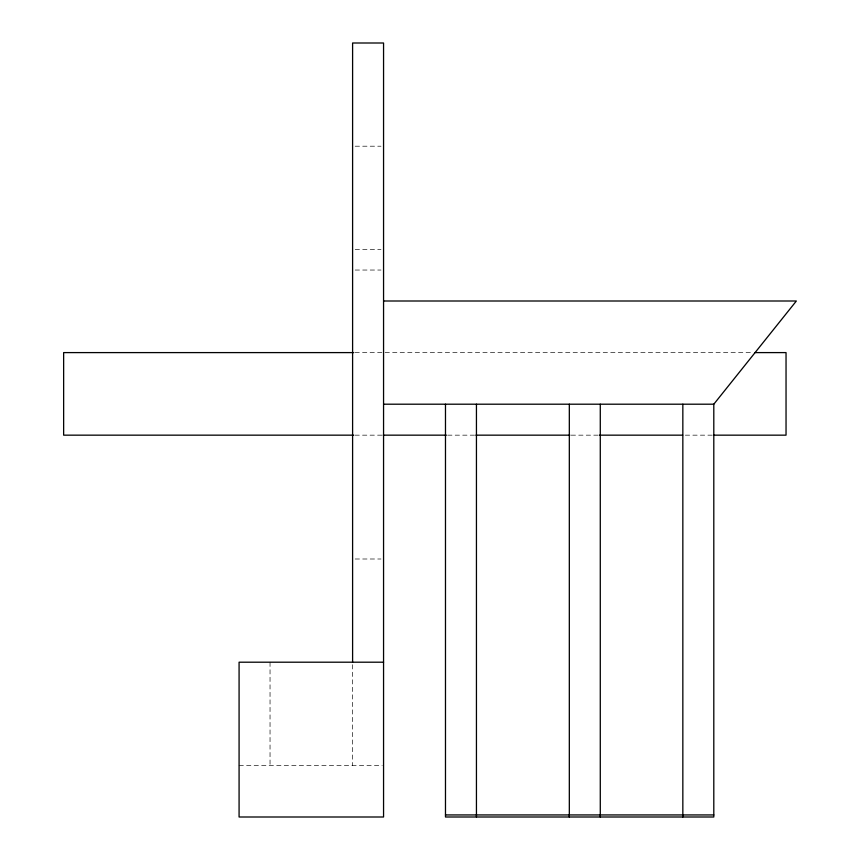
<?xml version="1.0" encoding="UTF-8"?>
<svg xmlns="http://www.w3.org/2000/svg" width="860" height="860" viewBox="0 0 860 860"><rect width="100%" height="100%" fill="white"/><g stroke="black" fill="none" stroke-linecap="round" stroke-linejoin="round"><path stroke-width="0.64" stroke-dasharray="4.3 3.22" d="M355.18 146.2L380.98 146.2M355.18 249.4L380.98 249.4M355.18 270.04L380.98 270.04M355.019 352.6L751.124 352.6M355.019 435.16L381.872 435.16M447.662 435.16L474.526 435.16M571.201 435.16L599.399 435.16M685.334 435.16L712.188 435.16M355.18 559L380.98 559M239.08 765.4L382.227 765.4M352.6 664.694L352.6 765.4M270.04 662.2L270.04 765.4"/><path stroke-width="1.29" d="M445.48 404.2L445.48 817L713.8 817L713.8 404.2L796.36 301L383.56 301M353.675 352.6L63.64 352.6L63.64 435.16L353.675 435.16M755.155 352.6L786.04 352.6L786.04 435.16L713.531 435.16M383.56 404.2L713.8 404.2M383.216 435.16L446.329 435.16M475.86 435.16L569.857 435.16M599.399 435.16L682.646 435.16M383.56 662.2L239.08 662.2L239.08 817L383.56 817L383.56 43L352.6 43L352.6 662.2M445.48 814.936L713.8 814.936M682.84 404.2L682.84 817M600.28 404.2L600.28 817M569.32 404.2L569.32 817M476.44 404.2L476.44 817"/></g></svg>
